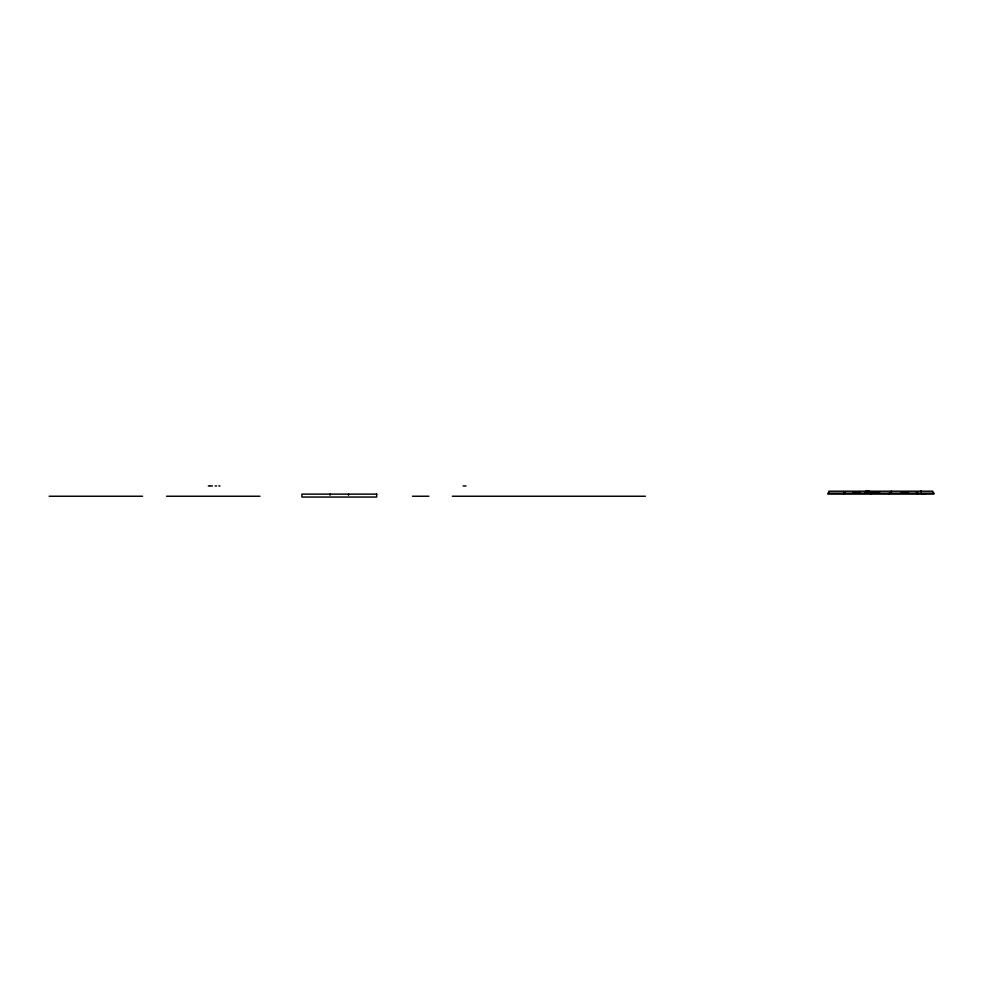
<?xml version="1.0" encoding="UTF-8"?>
<svg xmlns="http://www.w3.org/2000/svg" width="983" height="983" viewBox="0 0 983 983"><rect width="100%" height="100%" fill="white"/><g stroke="black" fill="none" stroke-linecap="round" stroke-linejoin="round"><path stroke-width="1.47" d="M208.31 485.958L209.539 485.958M210.178 485.958L212.475 485.958M215.13 485.958L216.579 485.958M218.804 485.958L220.008 485.958M463.116 485.958L466.028 485.958M864.512 491.942L879.883 491.942M853.133 492.372L860.457 492.372M901.264 492.372L908.587 492.372M922.128 494.019L925.052 494.019M49.15 496.243L142.56 496.243M166.569 496.243L259.979 496.243M412.528 496.243L428.883 496.243M452.315 496.243L645.364 496.243M932.879 493.147L932.879 491.205L917.495 491.205L917.495 494.117M921.169 491.205L921.169 491.93L920.678 491.205M916.525 493.147L916.525 491.205L845.196 491.205L845.196 493.147M891.335 491.205L891.335 493.011M889.345 493.011L889.345 494.117M870.877 493.011L870.877 494.117M869.402 493.011L869.402 491.205L865.716 491.205L865.716 493.011M867.571 491.205L867.571 491.942M844.213 494.117L844.213 491.205L828.841 491.205L828.841 493.147M348.535 494.117L348.535 495.235M330.067 494.117L330.067 495.235M933.85 493.147L827.87 493.147L827.87 494.117L933.85 494.117L933.85 493.147M376.698 494.117L301.916 494.117L301.916 497.042L376.698 497.042L376.698 494.117"/></g></svg>
